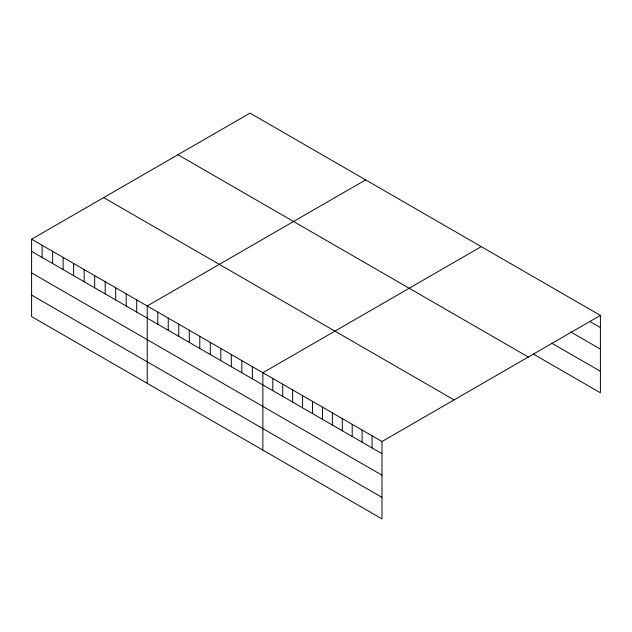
<?xml version="1.0" encoding="UTF-8"?>
<svg xmlns="http://www.w3.org/2000/svg" width="632" height="632" viewBox="0 0 632 632"><rect width="100%" height="100%" fill="white"/><g stroke="black" fill="none" stroke-linecap="round" stroke-linejoin="round"><path stroke-width="0.95" d="M31.6 239.22L381.989 441.515L381.989 518.88L31.6 316.585L31.6 239.22L250.011 113.12L600.4 315.415L600.4 392.78L533.384 354.094M365.636 179.883L147.232 305.975L147.232 383.34M481.268 246.638L262.857 372.738L262.857 450.095M381.989 441.515L600.4 315.415M590.47 321.854L600.4 327.589M570.617 331.903L600.4 349.101M551.586 343.089L600.4 371.268M177.932 154.737L528.328 357.033M103.672 197.611L454.068 399.906M31.6 251.386L381.989 453.681M31.6 272.906L381.989 475.201M31.6 295.065L381.989 497.368M372.066 435.78L372.066 447.954M362.136 430.052L362.136 442.218M352.206 424.317L352.206 436.491M342.283 418.589L342.283 430.755M332.353 412.854L332.353 425.028M322.423 407.127L322.423 419.293M312.5 401.391L312.5 413.565M302.57 395.664L302.57 407.83M292.64 389.928L292.64 402.102M282.717 384.201L282.717 396.367M272.787 378.465L272.787 390.639M252.35 366.663L252.35 378.837M241.835 360.596L241.835 372.769M231.32 354.528L231.32 366.694M220.813 348.461L220.813 360.627M210.298 342.394L210.298 354.56M199.791 336.319L199.791 348.493M189.276 330.252L189.276 342.425M178.761 324.184L178.761 336.35M168.254 318.117L168.254 330.283M157.739 312.042L157.739 324.216M136.717 299.908L136.717 312.074M126.203 293.841L126.203 306.007M115.695 287.773L115.695 299.939M105.181 281.698L105.181 293.872M94.674 275.631L94.674 287.805M84.159 269.564L84.159 281.73M73.644 263.497L73.644 275.663M63.137 257.429L63.137 269.595M52.622 251.354L52.622 263.528M42.115 245.287L42.115 257.461"/></g></svg>
